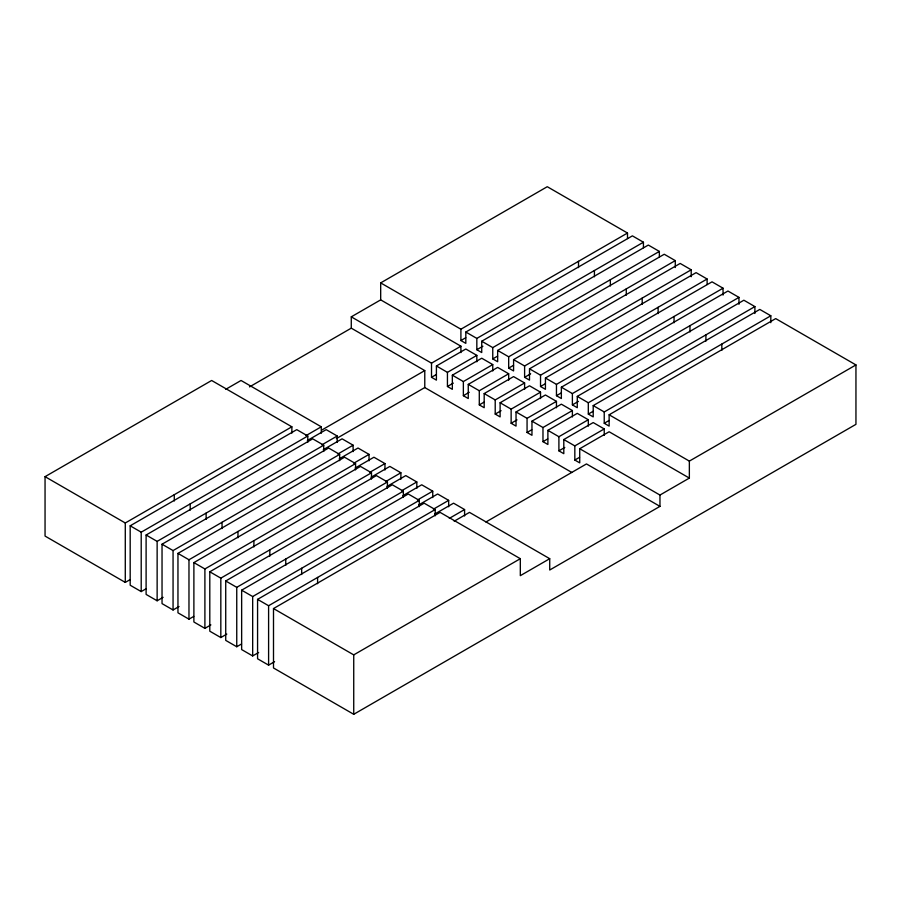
<?xml version="1.0" encoding="UTF-8"?>
<svg xmlns="http://www.w3.org/2000/svg" width="901" height="901" viewBox="0 0 901 901"><rect width="100%" height="100%" fill="white"/><g stroke="black" fill="none" stroke-linecap="round" stroke-linejoin="round"><path stroke-width="1.35" d="M130.059 579.636L125.284 582.395L45.05 536.072L45.05 476.663L211.645 380.481L291.868 426.804L291.868 433.099M460.907 352.618L460.907 346.187L380.684 299.864L380.684 282.891L547.267 186.71L627.501 233.032L627.501 238.562M225.746 389.311L241.04 380.481L321.274 426.804L321.274 433.235M249.521 386.901L351.277 328.155L351.277 316.837L380.684 299.864M45.05 476.663L125.284 522.985L291.868 426.804M380.684 282.891L460.907 329.214L627.501 233.032M145.985 588.826L141.209 591.585L130.183 585.222L130.183 525.812L296.767 429.642L307.793 436.005L307.793 442.29M460.907 329.214L460.907 340.533L465.817 343.36L465.817 332.041L632.401 235.859L643.427 242.223L643.427 247.752M460.907 340.533L465.761 337.729M305.98 435.634L321.274 426.804M351.277 316.837L431.511 363.159L460.907 346.187M130.183 525.812L141.209 532.187L307.793 436.005M465.817 332.041L476.832 338.404L643.427 242.223M321.803 430.036L424.776 370.581L424.776 387.554L571.876 472.484M307.354 440.499L326.173 429.642L337.199 436.005L337.199 442.436M431.511 363.159L431.511 377.305L436.411 380.132L436.411 365.986L465.817 349.014L476.832 355.377L476.832 361.808M163.104 597.329L157.134 600.787L146.108 594.412L146.108 535.014L312.692 438.832L323.718 445.195L323.718 451.48M476.832 338.404L476.832 349.723L481.731 352.55L481.731 341.231L648.326 245.061L659.352 251.424L659.352 256.943M476.832 349.723L482.902 346.221M431.511 377.305L436.219 374.591M321.905 444.824L337.199 436.005M436.411 365.986L447.437 372.35L476.832 355.377M146.108 535.014L157.134 541.377L323.718 445.195M481.731 341.231L492.757 347.606L659.352 251.424M336.343 438.618L424.776 387.554M323.279 449.689L342.098 438.832L353.113 445.195L353.113 451.626M447.437 372.35L447.437 386.495L452.336 389.322L452.336 375.188L481.731 358.215L492.757 364.578L492.757 371.009M179.029 606.531L173.06 609.977L162.034 603.614L162.034 544.204L328.617 448.022L339.643 454.386L339.643 460.67M492.757 347.606L492.757 358.913L497.656 361.74L497.656 350.433L664.251 254.251L675.277 260.614L675.277 267.518M492.757 358.913L497.611 356.12M447.437 386.495L453.316 383.105M337.83 454.025L353.113 445.195M452.336 375.188L463.362 381.551L492.757 364.578M162.034 544.204L173.06 550.567L339.643 454.386M497.656 350.433L508.682 356.796L675.277 260.614M339.204 458.891L358.024 448.022L369.038 454.386L369.038 460.816M463.362 381.551L463.362 395.697L468.261 398.524L468.261 384.378L497.656 367.405L508.682 373.769L508.682 380.199M193.76 616.408L188.973 619.167L177.959 612.804L177.959 553.394L344.542 457.212L355.568 463.587L355.568 469.871M508.682 356.796L508.682 368.115L513.581 370.942L513.581 359.623L680.176 263.441L691.202 269.804L691.202 276.72M508.682 368.115L513.536 365.31M463.362 395.697L469.241 392.295M353.755 463.215L369.038 454.386M468.261 384.378L479.287 390.741L508.682 373.769M177.959 553.394L188.973 559.758L355.568 463.587M513.581 359.623L524.607 365.986L691.202 269.804M355.129 468.081L373.938 457.224L384.964 463.587L384.964 470.018M479.287 390.741L479.287 404.887L484.186 407.714L484.186 393.568L513.581 376.595L524.607 382.959L524.607 389.39M210.879 624.911L204.899 628.357L193.884 621.994L193.884 562.596L360.468 466.414L371.494 472.777L371.494 479.062M524.607 365.986L524.607 377.305L529.506 380.132L529.506 368.813L696.101 272.643L707.116 279.006L707.116 284.525M524.607 377.305L530.666 373.802M479.287 404.887L483.995 402.173M369.68 472.406L384.964 463.587M484.186 393.568L495.212 399.931L524.607 382.959M193.884 562.596L204.899 568.959L371.494 472.777M529.506 368.813L540.532 375.188L707.116 279.006M371.054 477.271L389.863 466.414L400.889 472.777L400.889 479.208M495.212 399.931L495.212 414.077L500.111 416.904L500.111 402.758L529.506 385.786L540.532 392.16L540.532 398.58M226.804 634.101L220.824 637.559L209.798 631.196L209.798 571.786L376.393 475.604L387.419 481.967L387.419 488.252M540.532 375.188L540.532 386.495L545.432 389.322L545.432 378.015L712.027 281.833L723.041 288.196L723.041 295.1M540.532 386.495L545.387 383.702M495.212 414.077L501.091 410.687M385.605 481.607L400.889 472.777M500.111 402.758L511.137 409.133L540.532 392.16M209.798 571.786L220.824 578.149L387.419 481.967M545.432 378.015L556.458 384.378L723.041 288.196M386.98 486.472L405.788 475.604L416.814 481.967L416.814 488.398M511.137 409.133L511.137 423.267L516.036 426.105L516.036 411.96L545.432 394.987L556.458 401.35L556.458 407.781M241.536 643.99L236.749 646.749L225.723 640.386L225.723 580.976L392.318 484.794L403.344 491.169L403.344 497.453M556.458 384.378L556.458 395.697L561.357 398.524L561.357 387.205L727.94 291.023L738.966 297.386L738.966 304.301M556.458 395.697L561.3 392.892M511.137 423.267L517.016 419.877M401.531 490.797L416.814 481.967M516.036 411.96L527.062 418.323L556.458 401.35M225.723 580.976L236.749 587.339L403.344 491.169M561.357 387.205L572.383 393.568L738.966 297.386M402.905 495.663L421.713 484.794L432.739 491.169L432.739 497.589M527.062 418.323L527.062 432.469L531.962 435.296L531.962 421.15L561.357 404.177L572.383 410.541L572.383 416.972M258.655 652.493L252.674 655.939L241.648 649.576L241.648 590.178L408.243 493.996L419.269 500.359L419.269 506.644M572.383 393.568L572.383 404.887L577.282 407.714L577.282 396.395L743.866 300.213L754.892 306.588L754.892 313.492M572.383 404.887L578.442 401.384M527.062 432.469L531.759 429.754M417.456 499.987L432.739 491.169M531.962 421.15L542.976 427.513L572.383 410.541M241.648 590.178L252.674 596.541L419.269 500.359M577.282 396.395L588.308 402.758L754.892 306.588M418.819 504.853L437.638 493.996L448.664 500.359L448.664 506.79M542.976 427.513L542.976 441.659L547.887 444.486L547.887 430.34L577.282 413.368L588.308 419.731L588.308 426.162M274.568 661.683L268.599 665.141L257.573 658.777L257.573 599.368L424.168 503.186L435.183 509.549L435.183 515.834M588.308 402.758L588.308 414.077L593.207 416.904L593.207 405.596L759.791 309.415L770.817 315.778L770.817 322.682M588.308 414.077L593.151 411.284M542.976 441.659L547.684 438.945M433.381 509.189L448.664 500.359M547.887 430.34L558.902 436.715L588.308 419.731M257.573 599.368L268.599 605.731L435.183 509.549M593.207 405.596L604.233 411.96L770.817 315.778M434.744 514.054L453.563 503.186L464.589 509.549L464.589 515.98M558.902 436.715L558.902 450.849L563.801 453.687L563.801 439.542L593.207 422.569L604.233 428.932L604.233 435.363M604.233 411.96L604.233 423.267L609.132 426.105L609.132 414.787L775.716 318.605L855.95 364.928L855.95 424.337L353.733 714.29L273.499 667.968L273.499 608.558L440.093 512.376L520.316 558.699L520.316 575.671L549.723 558.699L549.723 570.018L659.96 506.373L659.96 495.054L579.726 448.732L579.726 462.877L574.827 460.051L574.827 445.905L604.233 428.932M604.233 423.267L609.076 420.474M558.902 450.849L564.781 447.459M449.295 518.379L464.589 509.549M454.194 521.206L469.489 512.376L549.723 558.699M579.726 448.732L609.132 431.759L689.355 478.082L689.355 461.109L855.95 364.928M574.827 460.051L579.534 457.336M485.921 521.994L586.472 463.936L659.96 506.373M273.499 608.558L353.733 654.881L520.316 558.699M659.96 495.054L689.355 478.082M609.132 414.787L689.355 461.109M563.801 439.542L574.827 445.905M351.277 328.155L424.776 370.581M721.825 344.069L721.825 350.354M705.9 334.868L705.9 341.164M689.975 325.678L689.975 331.962M674.049 316.488L674.049 322.772M658.124 307.286L658.124 313.582M642.199 298.096L642.199 304.38M626.274 288.906L626.274 295.19M610.349 279.715L610.349 286M594.423 270.514L594.423 276.798M578.51 261.324L578.51 267.608M353.733 654.881L353.733 714.29M317.591 577.44L317.591 583.724M301.666 568.249L301.666 574.534M285.752 559.059L285.752 565.344M269.827 549.858L269.827 556.154M268.599 605.731L268.599 665.141M253.902 540.668L253.902 546.952M252.674 596.541L252.674 655.939M237.977 531.477L237.977 537.762M236.749 587.339L236.749 646.749M222.051 522.276L222.051 528.572M220.824 578.149L220.824 637.559M206.126 513.086L206.126 519.37M204.899 568.959L204.899 628.357M190.201 503.896L190.201 510.18M188.973 559.758L188.973 619.167M174.276 494.705L174.276 500.99M173.06 550.567L173.06 609.977M157.134 541.377L157.134 600.787M141.209 532.187L141.209 591.585M125.284 522.985L125.284 582.395"/></g></svg>
